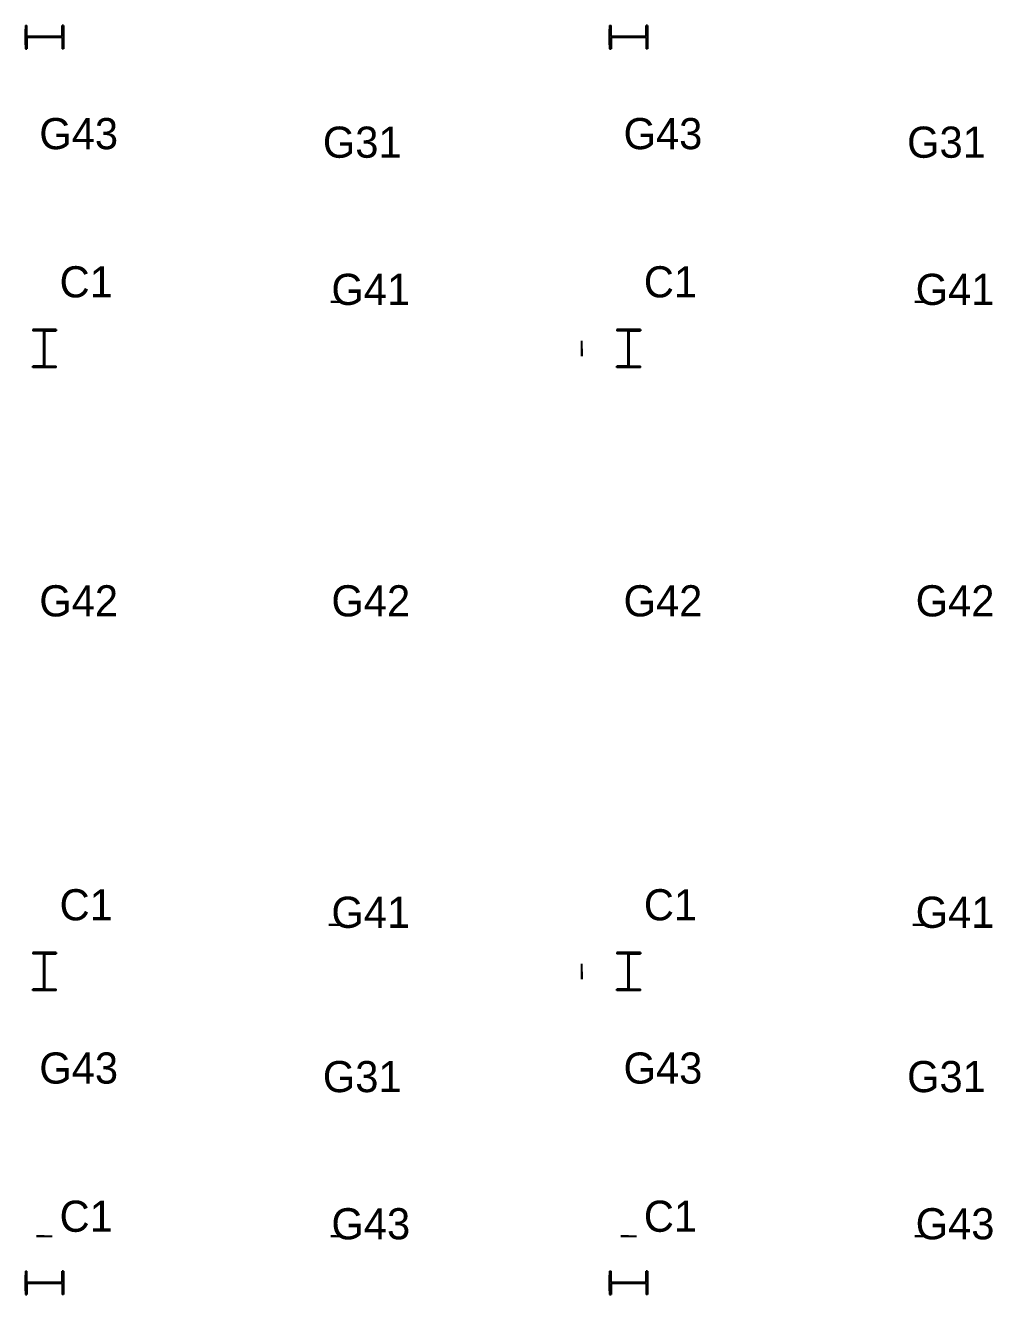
# Model space of a CAD drawing. Extents: x 0 to 468522, y -150 to 33063.
# Drawn here: x 412256 to 424672, y -150 to 16150 of the extents above; entities that cross this region are included whole.
import ezdxf
from ezdxf.enums import TextEntityAlignment as Align

# ---------------------------------------------------------------- set-up
doc = ezdxf.new("R2010")
doc.units = 0

msp = doc.modelspace()

# ---------------------------------------------------------------- linework, layer by layer
at = {"layer": 'C1'}
for p, q in [((412256, 16150, 6460), (412256, 15850, 6460)), ((412256, 16150, 6460), (412274, 16150, 6460)), ((412274, 16005.5, 6460), (412274, 16150, 6460)), ((412726, 16005.5, 6460), (412726, 16150, 6460)), ((412744, 16150, 6460), (412726, 16150, 6460)), ((412744, 16150, 6460), (412744, 15850, 6460)), ((419756, 16150, 6460), (419756, 15850, 6460)), ((419756, 16150, 6460), (419774, 16150, 6460)), ((419774, 16005.5, 6460), (419774, 16150, 6460)), ((420226, 16005.5, 6460), (420226, 16150, 6460)), ((420244, 16150, 6460), (420226, 16150, 6460)), ((420244, 16150, 6460), (420244, 15850, 6460)), ((412726, 16005.5, 6460), (412274, 16005.5, 6460)), ((412274, 16005.5, 6460), (412274, 16005.5, 6460)), ((412274, 16005.5, 6460), (412274, 16005.5, 6460)), ((412274, 16005.5, 6460), (412274, 16005.5, 6460)), ((412726, 15994.5, 6460), (412274, 15994.5, 6460)), ((412274, 15994.5, 6460), (412274, 15994.5, 6460)), ((412274, 15994.5, 6460), (412274, 15994.5, 6460)), ((412274, 15994.5, 6460), (412274, 15994.5, 6460)), ((412274, 15994.5, 6460), (412274, 15850, 6460)), ((412726, 16005.5, 6460), (412726, 16005.5, 6460)), ((412726, 16005.5, 6460), (412726, 16005.5, 6460)), ((412726, 16005.5, 6460), (412726, 16005.5, 6460)), ((412726, 15994.5, 6460), (412726, 15994.5, 6460)), ((412726, 15994.5, 6460), (412726, 15994.5, 6460)), ((412726, 15994.5, 6460), (412726, 15994.5, 6460)), ((412726, 15994.5, 6460), (412726, 15850, 6460)), ((420226, 16005.5, 6460), (419774, 16005.5, 6460)), ((419774, 16005.5, 6460), (419774, 16005.5, 6460)), ((419774, 16005.5, 6460), (419774, 16005.5, 6460)), ((419774, 16005.5, 6460), (419774, 16005.5, 6460)), ((420226, 15994.5, 6460), (419774, 15994.5, 6460)), ((419774, 15994.5, 6460), (419774, 15994.5, 6460)), ((419774, 15994.5, 6460), (419774, 15994.5, 6460)), ((419774, 15994.5, 6460), (419774, 15994.5, 6460)), ((419774, 15994.5, 6460), (419774, 15850, 6460)), ((420226, 16005.5, 6460), (420226, 16005.5, 6460)), ((420226, 16005.5, 6460), (420226, 16005.5, 6460)), ((420226, 16005.5, 6460), (420226, 16005.5, 6460)), ((420226, 15994.5, 6460), (420226, 15994.5, 6460)), ((420226, 15994.5, 6460), (420226, 15994.5, 6460)), ((420226, 15994.5, 6460), (420226, 15994.5, 6460)), ((420226, 15994.5, 6460), (420226, 15850, 6460)), ((412256, 15850, 6460), (412274, 15850, 6460)), ((412744, 15850, 6460), (412726, 15850, 6460)), ((419756, 15850, 6460), (419774, 15850, 6460)), ((420244, 15850, 6460), (420226, 15850, 6460)), ((412650, 12244, 6460), (412350, 12244, 6460)), ((412350, 12244, 6460), (412350, 12226, 6460)), ((412494.5, 12226, 6460), (412350, 12226, 6460)), ((412494.5, 11774, 6460), (412494.5, 12226, 6460)), ((412494.5, 12226, 6460), (412494.5, 12226, 6460)), ((412494.5, 12226, 6460), (412494.5, 12226, 6460)), ((412494.5, 12226, 6460), (412494.5, 12226, 6460)), ((412505.5, 11774, 6460), (412505.5, 12226, 6460)), ((412505.5, 12226, 6460), (412505.5, 12226, 6460)), ((412505.5, 12226, 6460), (412505.5, 12226, 6460)), ((412505.5, 12226, 6460), (412505.5, 12226, 6460)), ((412505.5, 12226, 6460), (412650, 12226, 6460)), ((412650, 12244, 6460), (412650, 12226, 6460)), ((420150, 12244, 6460), (419850, 12244, 6460)), ((419850, 12244, 6460), (419850, 12226, 6460)), ((419994.5, 12226, 6460), (419850, 12226, 6460)), ((419994.5, 11774, 6460), (419994.5, 12226, 6460)), ((419994.5, 12226, 6460), (419994.5, 12226, 6460)), ((419994.5, 12226, 6460), (419994.5, 12226, 6460)), ((419994.5, 12226, 6460), (419994.5, 12226, 6460)), ((420005.5, 11774, 6460), (420005.5, 12226, 6460)), ((420005.5, 12226, 6460), (420005.5, 12226, 6460)), ((420005.5, 12226, 6460), (420005.5, 12226, 6460)), ((420005.5, 12226, 6460), (420005.5, 12226, 6460)), ((420005.5, 12226, 6460), (420150, 12226, 6460)), ((420150, 12244, 6460), (420150, 12226, 6460)), ((412494.5, 11774, 6460), (412350, 11774, 6460)), ((412350, 11756, 6460), (412350, 11774, 6460)), ((412650, 11756, 6460), (412350, 11756, 6460)), ((412494.5, 11774, 6460), (412494.5, 11774, 6460)), ((412494.5, 11774, 6460), (412494.5, 11774, 6460)), ((412494.5, 11774, 6460), (412494.5, 11774, 6460)), ((412505.5, 11774, 6460), (412505.5, 11774, 6460)), ((412505.5, 11774, 6460), (412505.5, 11774, 6460)), ((412505.5, 11774, 6460), (412505.5, 11774, 6460)), ((412505.5, 11774, 6460), (412650, 11774, 6460)), ((412650, 11756, 6460), (412650, 11774, 6460)), ((419994.5, 11774, 6460), (419850, 11774, 6460)), ((419850, 11756, 6460), (419850, 11774, 6460)), ((420150, 11756, 6460), (419850, 11756, 6460)), ((419994.5, 11774, 6460), (419994.5, 11774, 6460)), ((419994.5, 11774, 6460), (419994.5, 11774, 6460)), ((419994.5, 11774, 6460), (419994.5, 11774, 6460)), ((420005.5, 11774, 6460), (420005.5, 11774, 6460)), ((420005.5, 11774, 6460), (420005.5, 11774, 6460)), ((420005.5, 11774, 6460), (420005.5, 11774, 6460)), ((420005.5, 11774, 6460), (420150, 11774, 6460)), ((420150, 11756, 6460), (420150, 11774, 6460)), ((412650, 4244, 6460), (412350, 4244, 6460)), ((412350, 4244, 6460), (412350, 4226, 6460)), ((412650, 4244, 6460), (412650, 4226, 6460)), ((420150, 4244, 6460), (419850, 4244, 6460)), ((419850, 4244, 6460), (419850, 4226, 6460)), ((420150, 4244, 6460), (420150, 4226, 6460)), ((412494.5, 4226, 6460), (412350, 4226, 6460)), ((412494.5, 3774, 6460), (412494.5, 4226, 6460)), ((412494.5, 4226, 6460), (412494.5, 4226, 6460)), ((412494.5, 4226, 6460), (412494.5, 4226, 6460)), ((412494.5, 4226, 6460), (412494.5, 4226, 6460)), ((412505.5, 3774, 6460), (412505.5, 4226, 6460)), ((412505.5, 4226, 6460), (412505.5, 4226, 6460)), ((412505.5, 4226, 6460), (412505.5, 4226, 6460)), ((412505.5, 4226, 6460), (412505.5, 4226, 6460)), ((412505.5, 4226, 6460), (412650, 4226, 6460)), ((419994.5, 4226, 6460), (419850, 4226, 6460)), ((419994.5, 3774, 6460), (419994.5, 4226, 6460)), ((419994.5, 4226, 6460), (419994.5, 4226, 6460)), ((419994.5, 4226, 6460), (419994.5, 4226, 6460)), ((419994.5, 4226, 6460), (419994.5, 4226, 6460)), ((420005.5, 3774, 6460), (420005.5, 4226, 6460)), ((420005.5, 4226, 6460), (420005.5, 4226, 6460)), ((420005.5, 4226, 6460), (420005.5, 4226, 6460)), ((420005.5, 4226, 6460), (420005.5, 4226, 6460)), ((420005.5, 4226, 6460), (420150, 4226, 6460)), ((412494.5, 3774, 6460), (412350, 3774, 6460)), ((412350, 3756, 6460), (412350, 3774, 6460)), ((412650, 3756, 6460), (412350, 3756, 6460)), ((412494.5, 3774, 6460), (412494.5, 3774, 6460)), ((412494.5, 3774, 6460), (412494.5, 3774, 6460)), ((412494.5, 3774, 6460), (412494.5, 3774, 6460)), ((412505.5, 3774, 6460), (412505.5, 3774, 6460)), ((412505.5, 3774, 6460), (412505.5, 3774, 6460)), ((412505.5, 3774, 6460), (412505.5, 3774, 6460)), ((412505.5, 3774, 6460), (412650, 3774, 6460)), ((412650, 3756, 6460), (412650, 3774, 6460)), ((419994.5, 3774, 6460), (419850, 3774, 6460)), ((419850, 3756, 6460), (419850, 3774, 6460)), ((420150, 3756, 6460), (419850, 3756, 6460)), ((419994.5, 3774, 6460), (419994.5, 3774, 6460)), ((419994.5, 3774, 6460), (419994.5, 3774, 6460)), ((419994.5, 3774, 6460), (419994.5, 3774, 6460)), ((420005.5, 3774, 6460), (420005.5, 3774, 6460)), ((420005.5, 3774, 6460), (420005.5, 3774, 6460)), ((420005.5, 3774, 6460), (420005.5, 3774, 6460)), ((420005.5, 3774, 6460), (420150, 3774, 6460)), ((420150, 3756, 6460), (420150, 3774, 6460)), ((412256, 150, 6460), (412256, -150, 6460)), ((412256, 150, 6460), (412274, 150, 6460)), ((412274, 5.5, 6460), (412274, 150, 6460)), ((412726, 5.5, 6460), (412274, 5.5, 6460)), ((412274, 5.5, 6460), (412274, 5.5, 6460)), ((412274, 5.5, 6460), (412274, 5.5, 6460)), ((412274, 5.5, 6460), (412274, 5.5, 6460)), ((412726, 5.5, 6460), (412726, 150, 6460)), ((412744, 150, 6460), (412726, 150, 6460)), ((412726, 5.5, 6460), (412726, 5.5, 6460)), ((412726, 5.5, 6460), (412726, 5.5, 6460)), ((412726, 5.5, 6460), (412726, 5.5, 6460)), ((412744, 150, 6460), (412744, -150, 6460)), ((419756, 150, 6460), (419756, -150, 6460)), ((419756, 150, 6460), (419774, 150, 6460)), ((419774, 5.5, 6460), (419774, 150, 6460)), ((420226, 5.5, 6460), (419774, 5.5, 6460)), ((419774, 5.5, 6460), (419774, 5.5, 6460)), ((419774, 5.5, 6460), (419774, 5.5, 6460)), ((419774, 5.5, 6460), (419774, 5.5, 6460)), ((420226, 5.5, 6460), (420226, 150, 6460)), ((420244, 150, 6460), (420226, 150, 6460)), ((420226, 5.5, 6460), (420226, 5.5, 6460)), ((420226, 5.5, 6460), (420226, 5.5, 6460)), ((420226, 5.5, 6460), (420226, 5.5, 6460)), ((420244, 150, 6460), (420244, -150, 6460)), ((412256, -150, 6460), (412274, -150, 6460)), ((412726, -5.5, 6460), (412274, -5.5, 6460)), ((412274, -5.5, 6460), (412274, -5.5, 6460)), ((412274, -5.5, 6460), (412274, -5.5, 6460)), ((412274, -5.5, 6460), (412274, -5.5, 6460)), ((412274, -5.5, 6460), (412274, -150, 6460)), ((412726, -5.5, 6460), (412726, -5.5, 6460)), ((412726, -5.5, 6460), (412726, -5.5, 6460)), ((412726, -5.5, 6460), (412726, -5.5, 6460)), ((412726, -5.5, 6460), (412726, -150, 6460)), ((412744, -150, 6460), (412726, -150, 6460)), ((419756, -150, 6460), (419774, -150, 6460)), ((420226, -5.5, 6460), (419774, -5.5, 6460)), ((419774, -5.5, 6460), (419774, -5.5, 6460)), ((419774, -5.5, 6460), (419774, -5.5, 6460)), ((419774, -5.5, 6460), (419774, -5.5, 6460)), ((419774, -5.5, 6460), (419774, -150, 6460)), ((420226, -5.5, 6460), (420226, -5.5, 6460)), ((420226, -5.5, 6460), (420226, -5.5, 6460)), ((420226, -5.5, 6460), (420226, -5.5, 6460)), ((420226, -5.5, 6460), (420226, -150, 6460)), ((420244, -150, 6460), (420226, -150, 6460))]:
    msp.add_line(p, q, dxfattribs=at)
at = {"layer": 'G31', "extrusion": (0, 1, 0)}
for p, q in [((416175, 12600, 9740), (416325, 12600, 9740)), ((416175, 12600, 9440), (416325, 12600, 9440)), ((416246.75, 12600, 9731), (416175, 12600, 9731)), ((416175, 12600, 9740), (416175, 12600, 9731)), ((416246.75, 12600, 9449), (416175, 12600, 9449)), ((416175, 12600, 9440), (416175, 12600, 9449)), ((416246.75, 12600, 9449), (416246.75, 12600, 9731)), ((416246.75, 12600, 9731), (416246.75, 12600, 9731)), ((416246.75, 12600, 9449), (416246.75, 12600, 9449)), ((416246.75, 12600, 9731), (416246.75, 12600, 9731)), ((416246.75, 12600, 9449), (416246.75, 12600, 9449)), ((416246.75, 12600, 9731), (416246.75, 12600, 9731)), ((416246.75, 12600, 9449), (416246.75, 12600, 9449)), ((416253.25, 12600, 9449), (416253.25, 12600, 9731)), ((416253.25, 12600, 9449), (416253.25, 12600, 9449)), ((416253.25, 12600, 9731), (416253.25, 12600, 9731)), ((416253.25, 12600, 9449), (416253.25, 12600, 9449)), ((416253.25, 12600, 9731), (416253.25, 12600, 9731)), ((416253.25, 12600, 9449), (416253.25, 12600, 9449)), ((416253.25, 12600, 9731), (416253.25, 12600, 9731)), ((416253.25, 12600, 9731), (416325, 12600, 9731)), ((416253.25, 12600, 9449), (416325, 12600, 9449)), ((416325, 12600, 9740), (416325, 12600, 9731)), ((416325, 12600, 9440), (416325, 12600, 9449)), ((423675, 12600, 9740), (423825, 12600, 9740)), ((423675, 12600, 9440), (423825, 12600, 9440)), ((423746.75, 12600, 9731), (423675, 12600, 9731)), ((423675, 12600, 9740), (423675, 12600, 9731)), ((423746.75, 12600, 9449), (423675, 12600, 9449)), ((423675, 12600, 9440), (423675, 12600, 9449)), ((423746.75, 12600, 9449), (423746.75, 12600, 9731)), ((423746.75, 12600, 9731), (423746.75, 12600, 9731)), ((423746.75, 12600, 9449), (423746.75, 12600, 9449)), ((423746.75, 12600, 9731), (423746.75, 12600, 9731)), ((423746.75, 12600, 9449), (423746.75, 12600, 9449)), ((423746.75, 12600, 9731), (423746.75, 12600, 9731)), ((423746.75, 12600, 9449), (423746.75, 12600, 9449)), ((423753.25, 12600, 9449), (423753.25, 12600, 9731)), ((423753.25, 12600, 9449), (423753.25, 12600, 9449)), ((423753.25, 12600, 9731), (423753.25, 12600, 9731)), ((423753.25, 12600, 9449), (423753.25, 12600, 9449)), ((423753.25, 12600, 9731), (423753.25, 12600, 9731)), ((423753.25, 12600, 9449), (423753.25, 12600, 9449)), ((423753.25, 12600, 9731), (423753.25, 12600, 9731)), ((423753.25, 12600, 9731), (423825, 12600, 9731)), ((423753.25, 12600, 9449), (423825, 12600, 9449)), ((423825, 12600, 9740), (423825, 12600, 9731)), ((423825, 12600, 9440), (423825, 12600, 9449)), ((416175, 600, 9740), (416325, 600, 9740)), ((416175, 600, 9440), (416325, 600, 9440)), ((416246.75, 600, 9731), (416175, 600, 9731)), ((416175, 600, 9740), (416175, 600, 9731)), ((416246.75, 600, 9449), (416175, 600, 9449)), ((416175, 600, 9440), (416175, 600, 9449)), ((416246.75, 600, 9449), (416246.75, 600, 9731)), ((416246.75, 600, 9731), (416246.75, 600, 9731)), ((416246.75, 600, 9449), (416246.75, 600, 9449)), ((416246.75, 600, 9731), (416246.75, 600, 9731)), ((416246.75, 600, 9449), (416246.75, 600, 9449)), ((416246.75, 600, 9731), (416246.75, 600, 9731)), ((416246.75, 600, 9449), (416246.75, 600, 9449)), ((416253.25, 600, 9449), (416253.25, 600, 9731)), ((416253.25, 600, 9449), (416253.25, 600, 9449)), ((416253.25, 600, 9731), (416253.25, 600, 9731)), ((416253.25, 600, 9449), (416253.25, 600, 9449)), ((416253.25, 600, 9731), (416253.25, 600, 9731)), ((416253.25, 600, 9449), (416253.25, 600, 9449)), ((416253.25, 600, 9731), (416253.25, 600, 9731)), ((416253.25, 600, 9731), (416325, 600, 9731)), ((416253.25, 600, 9449), (416325, 600, 9449)), ((416325, 600, 9740), (416325, 600, 9731)), ((416325, 600, 9440), (416325, 600, 9449)), ((423675, 600, 9740), (423825, 600, 9740)), ((423675, 600, 9440), (423825, 600, 9440)), ((423746.75, 600, 9731), (423675, 600, 9731)), ((423675, 600, 9740), (423675, 600, 9731)), ((423746.75, 600, 9449), (423675, 600, 9449)), ((423675, 600, 9440), (423675, 600, 9449)), ((423746.75, 600, 9449), (423746.75, 600, 9731)), ((423746.75, 600, 9731), (423746.75, 600, 9731)), ((423746.75, 600, 9449), (423746.75, 600, 9449)), ((423746.75, 600, 9731), (423746.75, 600, 9731)), ((423746.75, 600, 9449), (423746.75, 600, 9449)), ((423746.75, 600, 9731), (423746.75, 600, 9731)), ((423746.75, 600, 9449), (423746.75, 600, 9449)), ((423753.25, 600, 9449), (423753.25, 600, 9731)), ((423753.25, 600, 9449), (423753.25, 600, 9449)), ((423753.25, 600, 9731), (423753.25, 600, 9731)), ((423753.25, 600, 9449), (423753.25, 600, 9449)), ((423753.25, 600, 9731), (423753.25, 600, 9731)), ((423753.25, 600, 9449), (423753.25, 600, 9449)), ((423753.25, 600, 9731), (423753.25, 600, 9731)), ((423753.25, 600, 9731), (423825, 600, 9731)), ((423753.25, 600, 9449), (423825, 600, 9449)), ((423825, 600, 9740), (423825, 600, 9731)), ((423825, 600, 9440), (423825, 600, 9449))]:
    msp.add_line(p, q, dxfattribs=at)
at = {"layer": 'G41', "extrusion": (-1, 0, 0)}
for p, q in [((412256, 15900, 9790), (412256, 16100, 9790)), ((412256, 15900, 9390), (412256, 16100, 9390)), ((412256, 16006, 9768), (412256, 16100, 9768)), ((412256, 16100, 9790), (412256, 16100, 9768)), ((412256, 16006, 9412), (412256, 16100, 9412)), ((412256, 16100, 9390), (412256, 16100, 9412)), ((412256, 16006, 9412), (412256, 16006, 9768)), ((412256, 16006, 9412), (412256, 16006, 9412)), ((412256, 16006, 9768), (412256, 16006, 9768)), ((412256, 16006, 9412), (412256, 16006, 9412)), ((412256, 16006, 9768), (412256, 16006, 9768)), ((412256, 16006, 9412), (412256, 16006, 9412)), ((412256, 16006, 9768), (412256, 16006, 9768)), ((412256, 15994, 9412), (412256, 15994, 9768)), ((412256, 15994, 9768), (412256, 15994, 9768)), ((412256, 15994, 9412), (412256, 15994, 9412)), ((412256, 15994, 9768), (412256, 15994, 9768)), ((412256, 15994, 9412), (412256, 15994, 9412)), ((412256, 15994, 9768), (412256, 15994, 9768)), ((412256, 15994, 9412), (412256, 15994, 9412)), ((412256, 15994, 9768), (412256, 15900, 9768)), ((412256, 15994, 9412), (412256, 15900, 9412)), ((412256, 15900, 9790), (412256, 15900, 9768)), ((412256, 15900, 9390), (412256, 15900, 9412)), ((419400, 11900, 9790), (419400, 12100, 9790)), ((419400, 11900, 9390), (419400, 12100, 9390)), ((419400, 12006, 9768), (419400, 12100, 9768)), ((419400, 12100, 9790), (419400, 12100, 9768)), ((419400, 12006, 9412), (419400, 12100, 9412)), ((419400, 12100, 9390), (419400, 12100, 9412)), ((419400, 12006, 9412), (419400, 12006, 9768)), ((419400, 12006, 9412), (419400, 12006, 9412)), ((419400, 12006, 9768), (419400, 12006, 9768)), ((419400, 12006, 9412), (419400, 12006, 9412)), ((419400, 12006, 9768), (419400, 12006, 9768)), ((419400, 12006, 9412), (419400, 12006, 9412)), ((419400, 12006, 9768), (419400, 12006, 9768)), ((419400, 11994, 9412), (419400, 11994, 9768)), ((419400, 11994, 9768), (419400, 11994, 9768)), ((419400, 11994, 9412), (419400, 11994, 9412)), ((419400, 11994, 9768), (419400, 11994, 9768)), ((419400, 11994, 9412), (419400, 11994, 9412)), ((419400, 11994, 9768), (419400, 11994, 9768)), ((419400, 11994, 9412), (419400, 11994, 9412)), ((419400, 11994, 9768), (419400, 11900, 9768)), ((419400, 11994, 9412), (419400, 11900, 9412)), ((419400, 11900, 9790), (419400, 11900, 9768)), ((419400, 11900, 9390), (419400, 11900, 9412)), ((419400, 3900, 9790), (419400, 4100, 9790)), ((419400, 3900, 9390), (419400, 4100, 9390)), ((419400, 4006, 9768), (419400, 4100, 9768)), ((419400, 4100, 9790), (419400, 4100, 9768)), ((419400, 4006, 9412), (419400, 4100, 9412)), ((419400, 4100, 9390), (419400, 4100, 9412)), ((419400, 4006, 9412), (419400, 4006, 9768)), ((419400, 4006, 9412), (419400, 4006, 9412)), ((419400, 4006, 9768), (419400, 4006, 9768)), ((419400, 4006, 9412), (419400, 4006, 9412)), ((419400, 4006, 9768), (419400, 4006, 9768)), ((419400, 4006, 9412), (419400, 4006, 9412)), ((419400, 4006, 9768), (419400, 4006, 9768)), ((419400, 3994, 9412), (419400, 3994, 9768)), ((419400, 3994, 9768), (419400, 3994, 9768)), ((419400, 3994, 9412), (419400, 3994, 9412)), ((419400, 3994, 9768), (419400, 3994, 9768)), ((419400, 3994, 9412), (419400, 3994, 9412)), ((419400, 3994, 9768), (419400, 3994, 9768)), ((419400, 3994, 9412), (419400, 3994, 9412)), ((419400, 3994, 9768), (419400, 3900, 9768)), ((419400, 3994, 9412), (419400, 3900, 9412)), ((419400, 3900, 9790), (419400, 3900, 9768)), ((419400, 3900, 9390), (419400, 3900, 9412))]:
    msp.add_line(p, q, dxfattribs=at)
at = {"layer": 'G42', "extrusion": (-1, 0, 0)}
for p, q in [((419756, 15900, 9790), (419756, 16100, 9790)), ((419756, 15900, 9390), (419756, 16100, 9390)), ((419756, 16004.5, 9776), (419756, 16100, 9776)), ((419756, 16100, 9790), (419756, 16100, 9776)), ((419756, 16004.5, 9404), (419756, 16100, 9404)), ((419756, 16100, 9390), (419756, 16100, 9404)), ((419756, 16004.5, 9404), (419756, 16004.5, 9776)), ((419756, 16004.5, 9404), (419756, 16004.5, 9404)), ((419756, 16004.5, 9776), (419756, 16004.5, 9776)), ((419756, 16004.5, 9404), (419756, 16004.5, 9404)), ((419756, 16004.5, 9776), (419756, 16004.5, 9776)), ((419756, 16004.5, 9404), (419756, 16004.5, 9404)), ((419756, 16004.5, 9776), (419756, 16004.5, 9776)), ((419756, 15995.5, 9404), (419756, 15995.5, 9776)), ((419756, 15995.5, 9776), (419756, 15995.5, 9776)), ((419756, 15995.5, 9404), (419756, 15995.5, 9404)), ((419756, 15995.5, 9776), (419756, 15995.5, 9776)), ((419756, 15995.5, 9404), (419756, 15995.5, 9404)), ((419756, 15995.5, 9776), (419756, 15995.5, 9776)), ((419756, 15995.5, 9404), (419756, 15995.5, 9404)), ((419756, 15995.5, 9776), (419756, 15900, 9776)), ((419756, 15995.5, 9404), (419756, 15900, 9404)), ((419756, 15900, 9790), (419756, 15900, 9776)), ((419756, 15900, 9390), (419756, 15900, 9404))]:
    msp.add_line(p, q, dxfattribs=at)
at = {"layer": 'G42', "extrusion": (0, 1, 0)}
for p, q in [((416150, 4600, 9790), (416350, 4600, 9790)), ((416150, 4600, 9390), (416350, 4600, 9390)), ((416245.5, 4600, 9776), (416150, 4600, 9776)), ((416150, 4600, 9790), (416150, 4600, 9776)), ((416245.5, 4600, 9404), (416150, 4600, 9404)), ((416150, 4600, 9390), (416150, 4600, 9404)), ((416245.5, 4600, 9404), (416245.5, 4600, 9776)), ((416245.5, 4600, 9776), (416245.5, 4600, 9776)), ((416245.5, 4600, 9404), (416245.5, 4600, 9404)), ((416245.5, 4600, 9776), (416245.5, 4600, 9776)), ((416245.5, 4600, 9404), (416245.5, 4600, 9404)), ((416245.5, 4600, 9776), (416245.5, 4600, 9776)), ((416245.5, 4600, 9404), (416245.5, 4600, 9404)), ((416254.5, 4600, 9404), (416254.5, 4600, 9776)), ((416254.5, 4600, 9404), (416254.5, 4600, 9404)), ((416254.5, 4600, 9776), (416254.5, 4600, 9776)), ((416254.5, 4600, 9404), (416254.5, 4600, 9404)), ((416254.5, 4600, 9776), (416254.5, 4600, 9776)), ((416254.5, 4600, 9404), (416254.5, 4600, 9404)), ((416254.5, 4600, 9776), (416254.5, 4600, 9776)), ((416254.5, 4600, 9776), (416350, 4600, 9776)), ((416254.5, 4600, 9404), (416350, 4600, 9404)), ((416350, 4600, 9790), (416350, 4600, 9776)), ((416350, 4600, 9390), (416350, 4600, 9404)), ((423650, 4600, 9790), (423850, 4600, 9790)), ((423650, 4600, 9390), (423850, 4600, 9390)), ((423745.5, 4600, 9776), (423650, 4600, 9776)), ((423650, 4600, 9790), (423650, 4600, 9776)), ((423745.5, 4600, 9404), (423650, 4600, 9404)), ((423650, 4600, 9390), (423650, 4600, 9404)), ((423745.5, 4600, 9404), (423745.5, 4600, 9776)), ((423745.5, 4600, 9776), (423745.5, 4600, 9776)), ((423745.5, 4600, 9404), (423745.5, 4600, 9404)), ((423745.5, 4600, 9776), (423745.5, 4600, 9776)), ((423745.5, 4600, 9404), (423745.5, 4600, 9404)), ((423745.5, 4600, 9776), (423745.5, 4600, 9776)), ((423745.5, 4600, 9404), (423745.5, 4600, 9404)), ((423754.5, 4600, 9404), (423754.5, 4600, 9776)), ((423754.5, 4600, 9404), (423754.5, 4600, 9404)), ((423754.5, 4600, 9776), (423754.5, 4600, 9776)), ((423754.5, 4600, 9404), (423754.5, 4600, 9404)), ((423754.5, 4600, 9776), (423754.5, 4600, 9776)), ((423754.5, 4600, 9404), (423754.5, 4600, 9404)), ((423754.5, 4600, 9776), (423754.5, 4600, 9776)), ((423754.5, 4600, 9776), (423850, 4600, 9776)), ((423754.5, 4600, 9404), (423850, 4600, 9404)), ((423850, 4600, 9790), (423850, 4600, 9776)), ((423850, 4600, 9390), (423850, 4600, 9404)), ((412400, 4244, 9790), (412600, 4244, 9790)), ((412400, 4244, 9390), (412600, 4244, 9390)), ((412495.5, 4244, 9776), (412400, 4244, 9776)), ((412400, 4244, 9790), (412400, 4244, 9776)), ((412495.5, 4244, 9404), (412400, 4244, 9404)), ((412400, 4244, 9390), (412400, 4244, 9404)), ((412495.5, 4244, 9404), (412495.5, 4244, 9776)), ((412495.5, 4244, 9776), (412495.5, 4244, 9776)), ((412495.5, 4244, 9404), (412495.5, 4244, 9404)), ((412495.5, 4244, 9776), (412495.5, 4244, 9776)), ((412495.5, 4244, 9404), (412495.5, 4244, 9404)), ((412495.5, 4244, 9776), (412495.5, 4244, 9776)), ((412495.5, 4244, 9404), (412495.5, 4244, 9404)), ((412504.5, 4244, 9404), (412504.5, 4244, 9776)), ((412504.5, 4244, 9404), (412504.5, 4244, 9404)), ((412504.5, 4244, 9776), (412504.5, 4244, 9776)), ((412504.5, 4244, 9404), (412504.5, 4244, 9404)), ((412504.5, 4244, 9776), (412504.5, 4244, 9776)), ((412504.5, 4244, 9404), (412504.5, 4244, 9404)), ((412504.5, 4244, 9776), (412504.5, 4244, 9776)), ((412504.5, 4244, 9776), (412600, 4244, 9776)), ((412504.5, 4244, 9404), (412600, 4244, 9404)), ((412600, 4244, 9790), (412600, 4244, 9776)), ((412600, 4244, 9390), (412600, 4244, 9404)), ((419900, 4244, 9790), (420100, 4244, 9790)), ((419900, 4244, 9390), (420100, 4244, 9390)), ((419995.5, 4244, 9776), (419900, 4244, 9776)), ((419900, 4244, 9790), (419900, 4244, 9776)), ((419995.5, 4244, 9404), (419900, 4244, 9404)), ((419900, 4244, 9390), (419900, 4244, 9404)), ((419995.5, 4244, 9404), (419995.5, 4244, 9776)), ((419995.5, 4244, 9776), (419995.5, 4244, 9776)), ((419995.5, 4244, 9404), (419995.5, 4244, 9404)), ((419995.5, 4244, 9776), (419995.5, 4244, 9776)), ((419995.5, 4244, 9404), (419995.5, 4244, 9404)), ((419995.5, 4244, 9776), (419995.5, 4244, 9776)), ((419995.5, 4244, 9404), (419995.5, 4244, 9404)), ((420004.5, 4244, 9404), (420004.5, 4244, 9776)), ((420004.5, 4244, 9404), (420004.5, 4244, 9404)), ((420004.5, 4244, 9776), (420004.5, 4244, 9776)), ((420004.5, 4244, 9404), (420004.5, 4244, 9404)), ((420004.5, 4244, 9776), (420004.5, 4244, 9776)), ((420004.5, 4244, 9404), (420004.5, 4244, 9404)), ((420004.5, 4244, 9776), (420004.5, 4244, 9776)), ((420004.5, 4244, 9776), (420100, 4244, 9776)), ((420004.5, 4244, 9404), (420100, 4244, 9404)), ((420100, 4244, 9790), (420100, 4244, 9776)), ((420100, 4244, 9390), (420100, 4244, 9404))]:
    msp.add_line(p, q, dxfattribs=at)
at = {"layer": 'G43', "extrusion": (0, 1, 0)}
for p, q in [((412400, 12244, 9790), (412600, 12244, 9790)), ((412400, 12244, 9390), (412600, 12244, 9390)), ((412496, 12244, 9777), (412400, 12244, 9777)), ((412400, 12244, 9790), (412400, 12244, 9777)), ((412496, 12244, 9403), (412400, 12244, 9403)), ((412400, 12244, 9390), (412400, 12244, 9403)), ((412496, 12244, 9403), (412496, 12244, 9777)), ((412496, 12244, 9777), (412496, 12244, 9777)), ((412496, 12244, 9403), (412496, 12244, 9403)), ((412496, 12244, 9777), (412496, 12244, 9777)), ((412496, 12244, 9403), (412496, 12244, 9403)), ((412496, 12244, 9777), (412496, 12244, 9777)), ((412496, 12244, 9403), (412496, 12244, 9403)), ((412504, 12244, 9403), (412504, 12244, 9777)), ((412504, 12244, 9403), (412504, 12244, 9403)), ((412504, 12244, 9777), (412504, 12244, 9777)), ((412504, 12244, 9403), (412504, 12244, 9403)), ((412504, 12244, 9777), (412504, 12244, 9777)), ((412504, 12244, 9403), (412504, 12244, 9403)), ((412504, 12244, 9777), (412504, 12244, 9777)), ((412504, 12244, 9777), (412600, 12244, 9777)), ((412504, 12244, 9403), (412600, 12244, 9403)), ((412600, 12244, 9790), (412600, 12244, 9777)), ((412600, 12244, 9390), (412600, 12244, 9403)), ((419900, 12244, 9790), (420100, 12244, 9790)), ((419900, 12244, 9390), (420100, 12244, 9390)), ((419996, 12244, 9777), (419900, 12244, 9777)), ((419900, 12244, 9790), (419900, 12244, 9777)), ((419996, 12244, 9403), (419900, 12244, 9403)), ((419900, 12244, 9390), (419900, 12244, 9403)), ((419996, 12244, 9403), (419996, 12244, 9777)), ((419996, 12244, 9777), (419996, 12244, 9777)), ((419996, 12244, 9403), (419996, 12244, 9403)), ((419996, 12244, 9777), (419996, 12244, 9777)), ((419996, 12244, 9403), (419996, 12244, 9403)), ((419996, 12244, 9777), (419996, 12244, 9777)), ((419996, 12244, 9403), (419996, 12244, 9403)), ((420004, 12244, 9403), (420004, 12244, 9777)), ((420004, 12244, 9403), (420004, 12244, 9403)), ((420004, 12244, 9777), (420004, 12244, 9777)), ((420004, 12244, 9403), (420004, 12244, 9403)), ((420004, 12244, 9777), (420004, 12244, 9777)), ((420004, 12244, 9403), (420004, 12244, 9403)), ((420004, 12244, 9777), (420004, 12244, 9777)), ((420004, 12244, 9777), (420100, 12244, 9777)), ((420004, 12244, 9403), (420100, 12244, 9403)), ((420100, 12244, 9790), (420100, 12244, 9777)), ((420100, 12244, 9390), (420100, 12244, 9403)), ((412400, 600, 9790), (412600, 600, 9790)), ((412400, 600, 9390), (412600, 600, 9390)), ((412496, 600, 9777), (412400, 600, 9777)), ((412400, 600, 9790), (412400, 600, 9777)), ((412496, 600, 9403), (412400, 600, 9403)), ((412400, 600, 9390), (412400, 600, 9403)), ((412496, 600, 9403), (412496, 600, 9777)), ((412496, 600, 9777), (412496, 600, 9777)), ((412496, 600, 9403), (412496, 600, 9403)), ((412496, 600, 9777), (412496, 600, 9777)), ((412496, 600, 9403), (412496, 600, 9403)), ((412496, 600, 9777), (412496, 600, 9777)), ((412496, 600, 9403), (412496, 600, 9403)), ((412504, 600, 9403), (412504, 600, 9777)), ((412504, 600, 9403), (412504, 600, 9403)), ((412504, 600, 9777), (412504, 600, 9777)), ((412504, 600, 9403), (412504, 600, 9403)), ((412504, 600, 9777), (412504, 600, 9777)), ((412504, 600, 9403), (412504, 600, 9403)), ((412504, 600, 9777), (412504, 600, 9777)), ((412504, 600, 9777), (412600, 600, 9777)), ((412504, 600, 9403), (412600, 600, 9403)), ((412600, 600, 9790), (412600, 600, 9777)), ((412600, 600, 9390), (412600, 600, 9403)), ((419900, 600, 9790), (420100, 600, 9790)), ((419900, 600, 9390), (420100, 600, 9390)), ((419996, 600, 9777), (419900, 600, 9777)), ((419900, 600, 9790), (419900, 600, 9777)), ((419996, 600, 9403), (419900, 600, 9403)), ((419900, 600, 9390), (419900, 600, 9403)), ((419996, 600, 9403), (419996, 600, 9777)), ((419996, 600, 9777), (419996, 600, 9777)), ((419996, 600, 9403), (419996, 600, 9403)), ((419996, 600, 9777), (419996, 600, 9777)), ((419996, 600, 9403), (419996, 600, 9403)), ((419996, 600, 9777), (419996, 600, 9777)), ((419996, 600, 9403), (419996, 600, 9403)), ((420004, 600, 9403), (420004, 600, 9777)), ((420004, 600, 9403), (420004, 600, 9403)), ((420004, 600, 9777), (420004, 600, 9777)), ((420004, 600, 9403), (420004, 600, 9403)), ((420004, 600, 9777), (420004, 600, 9777)), ((420004, 600, 9403), (420004, 600, 9403)), ((420004, 600, 9777), (420004, 600, 9777)), ((420004, 600, 9777), (420100, 600, 9777)), ((420004, 600, 9403), (420100, 600, 9403)), ((420100, 600, 9790), (420100, 600, 9777)), ((420100, 600, 9390), (420100, 600, 9403))]:
    msp.add_line(p, q, dxfattribs=at)
at = {"layer": 'G43', "extrusion": (-1, 0, 0)}
for p, q in [((412256, -100, 9790), (412256, 100, 9790)), ((412256, -100, 9390), (412256, 100, 9390)), ((412256, 4, 9777), (412256, 100, 9777)), ((412256, 100, 9790), (412256, 100, 9777)), ((412256, 4, 9403), (412256, 100, 9403)), ((412256, 100, 9390), (412256, 100, 9403)), ((412256, 4, 9403), (412256, 4, 9777)), ((412256, 4, 9403), (412256, 4, 9403)), ((412256, 4, 9777), (412256, 4, 9777)), ((412256, 4, 9403), (412256, 4, 9403)), ((412256, 4, 9777), (412256, 4, 9777)), ((412256, 4, 9403), (412256, 4, 9403)), ((412256, 4, 9777), (412256, 4, 9777)), ((419756, -100, 9790), (419756, 100, 9790)), ((419756, -100, 9390), (419756, 100, 9390)), ((419756, 4, 9777), (419756, 100, 9777)), ((419756, 100, 9790), (419756, 100, 9777)), ((419756, 4, 9403), (419756, 100, 9403)), ((419756, 100, 9390), (419756, 100, 9403)), ((419756, 4, 9403), (419756, 4, 9777)), ((419756, 4, 9403), (419756, 4, 9403)), ((419756, 4, 9777), (419756, 4, 9777)), ((419756, 4, 9403), (419756, 4, 9403)), ((419756, 4, 9777), (419756, 4, 9777)), ((419756, 4, 9403), (419756, 4, 9403)), ((419756, 4, 9777), (419756, 4, 9777)), ((412256, -4, 9403), (412256, -4, 9777)), ((412256, -4, 9777), (412256, -4, 9777)), ((412256, -4, 9403), (412256, -4, 9403)), ((412256, -4, 9777), (412256, -4, 9777)), ((412256, -4, 9403), (412256, -4, 9403)), ((412256, -4, 9777), (412256, -4, 9777)), ((412256, -4, 9403), (412256, -4, 9403)), ((412256, -4, 9777), (412256, -100, 9777)), ((412256, -4, 9403), (412256, -100, 9403)), ((412256, -100, 9790), (412256, -100, 9777)), ((412256, -100, 9390), (412256, -100, 9403)), ((419756, -4, 9403), (419756, -4, 9777)), ((419756, -4, 9777), (419756, -4, 9777)), ((419756, -4, 9403), (419756, -4, 9403)), ((419756, -4, 9777), (419756, -4, 9777)), ((419756, -4, 9403), (419756, -4, 9403)), ((419756, -4, 9777), (419756, -4, 9777)), ((419756, -4, 9403), (419756, -4, 9403)), ((419756, -4, 9777), (419756, -100, 9777)), ((419756, -4, 9403), (419756, -100, 9403)), ((419756, -100, 9790), (419756, -100, 9777)), ((419756, -100, 9390), (419756, -100, 9403))]:
    msp.add_line(p, q, dxfattribs=at)

# ---------------------------------------------------------------- texts
at = {"layer": 'C1'}
for p in [(413036.8, 12536.8, 9590), (420536.8, 12536.8, 9590), (413036.8, 4536.8, 9590), (420536.8, 4536.8, 9590), (413036.8, 536.8, 9590), (420536.8, 536.8, 9590)]:
    msp.add_text('C1', height=400, dxfattribs=at).set_placement(p, align=Align.BOTTOM_CENTER)
at = {"layer": 'G31'}
for p in [(416580, 14330, 9590), (424080, 14330, 9590), (416580, 2330, 9590), (424080, 2330, 9590)]:
    msp.add_text('G31', height=400, dxfattribs=at).set_placement(p, align=Align.BOTTOM_CENTER)
at = {"layer": 'G41'}
for p in [(416690, 12440, 9590), (424190, 12440, 9590), (416690, 4440, 9590), (424190, 4440, 9590)]:
    msp.add_text('G41', height=400, dxfattribs=at).set_placement(p, align=Align.BOTTOM_CENTER)
at = {"layer": 'G42'}
for p in [(412940, 8440, 9590), (416690, 8440, 9590), (420440, 8440, 9590), (424190, 8440, 9590)]:
    msp.add_text('G42', height=400, dxfattribs=at).set_placement(p, align=Align.BOTTOM_CENTER)
at = {"layer": 'G43'}
for p in [(412940, 14440, 9590), (420440, 14440, 9590), (412940, 2440, 9590), (420440, 2440, 9590), (416690, 440, 9590), (424190, 440, 9590)]:
    msp.add_text('G43', height=400, dxfattribs=at).set_placement(p, align=Align.BOTTOM_CENTER)

doc.saveas('drawing.dxf')
